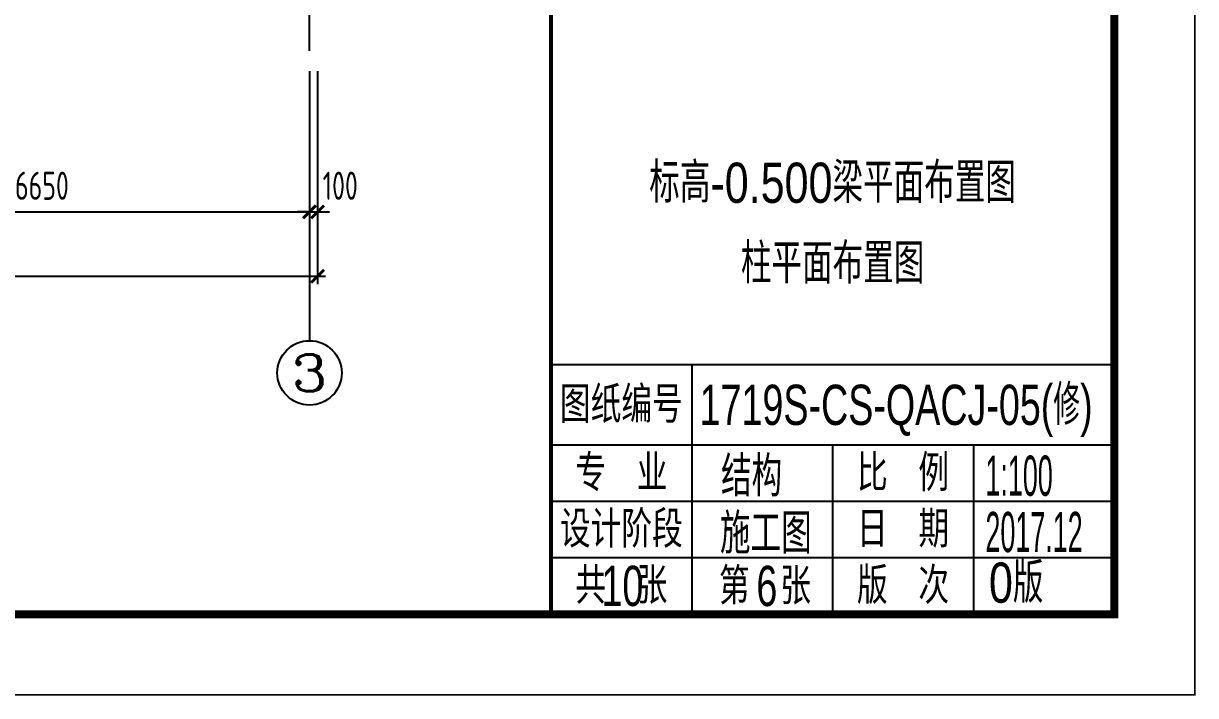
# Model space of a CAD drawing. Extents: x 297659 to 993057, y 192802 to 252212.
# Drawn here: x 705982 to 720547, y 192812 to 201164 of the extents above; entities that cross this region are included whole.
import ezdxf
from ezdxf.enums import TextEntityAlignment as Align

# ---------------------------------------------------------------- set-up
doc = ezdxf.new("R2010")
doc.units = 0
doc.header["$LTSCALE"] = 1000
doc.linetypes.add('DOTE', pattern=[2.42, 2, -0.2, 0.02, -0.2])
doc.layers.get('0').update_dxf_attribs({"linetype": 'CONTINUOUS'})
doc.layers.get('DEFPOINTS').update_dxf_attribs({"linetype": 'CONTINUOUS'})
for name, color, linetype in [('AXIS', 8, 'DOTE'), ('AXIS_DIM', 3, 'CONTINUOUS'), ('AXIS_TEXT', 3, 'CONTINUOUS'), ('FRAME', 3, 'CONTINUOUS'), ('PUB_TEXT', 7, 'CONTINUOUS'), ('TK', 211, 'CONTINUOUS')]:
    doc.layers.add(name, color=color, linetype=linetype)
doc.styles.add('_AXIS', font='complex.shx', dxfattribs={"bigfont": 'gbcbig.shx'})
doc.styles.add('_HZTXT', font='tq__rshz.shx', dxfattribs={"width": 0.8, "bigfont": 'tq__hzdc.shx'})
doc.styles.add('COMPLEX', font='COMPLEX')
doc.styles.add('FRAME', font='simhei.ttf', dxfattribs={"width": 0.7})
doc.styles.add('TSSD_Dimension', font='tssdeng.shx', dxfattribs={"width": 0.7, "bigfont": 'hztxt.shx'})
doc.styles.add('ZSM-FF', font='SJRF', dxfattribs={"width": 0.7, "bigfont": 'HZF'})
doc.dimstyles.new('TSSD_100_100', dxfattribs={"dimtxt": 350, "dimasz": 150, "dimexe": 100, "dimexo": 250, "dimgap": 150, "dimtad": 1, "dimdec": 0, "dimzin": 0, "dimdsep": 46, "dimtxsty": 'TSSD_Dimension', "dimblk": 'ARCHTICK', "dimcen": 0, "dimdle": 100, "dimclrd": 3, "dimclre": 3, "dimclrt": 7, "dimadec": 0, "dimazin": 0, "dimtfac": 1, "dimtdec": 0, "dimtix": 1, "dimtmove": 2, "dimatfit": 3, "dimfxl": 100, "dimtolj": 1, "dimtzin": 0, "dimarcsym": 0})

# ---------------------------------------------------------------- blocks, each defined once
blk = doc.blocks.new('_ARCHTICK')
at = {"color": 0}
blk.add_lwpolyline([(-0.53, -0.53, 0.25, 0.25, 0), (0.53, 0.53, 0.5, 0.5, 0)], format="xyseb", dxfattribs=at)
blk = doc.blocks.new('*D465')
at = {"layer": 'AXIS_DIM', "color": 3, "lineweight": -2}
for p, q in [((702887, 200572), (702887, 198722)), ((709537, 200572), (709537, 198722)), ((702787, 198822), (709637, 198822))]:
    blk.add_line(p, q, dxfattribs=at)
at = {"layer": 'DEFPOINTS', "color": 0}
for p in [(702887, 200822), (709537, 200822), (709537, 198822)]:
    blk.add_point(p, dxfattribs=at)
at = {"layer": 'AXIS_DIM', "color": 3, "lineweight": -2, "xscale": 150, "yscale": 150, "zscale": 150, "rotation": 180}
blk.add_blockref('_ARCHTICK', (702887, 198822), dxfattribs=at)
at = {"layer": 'AXIS_DIM', "color": 3, "lineweight": -2, "xscale": 150, "yscale": 150, "zscale": 150}
blk.add_blockref('_ARCHTICK', (709537, 198822), dxfattribs=at)
at = {"layer": 'AXIS_DIM', "color": 7, "insert": (706212, 199147), "char_height": 350, "attachment_point": 5, "style": 'TSSD_Dimension'}
blk.add_mtext('\\A1;6650', dxfattribs=at)
blk = doc.blocks.new('*D466')
at = {"layer": 'AXIS_DIM', "color": 3, "lineweight": -2}
for p, q in [((696137, 200572), (696137, 197922)), ((709637, 200572), (709637, 197922)), ((696037, 198022), (709737, 198022))]:
    blk.add_line(p, q, dxfattribs=at)
at = {"layer": 'DEFPOINTS', "color": 0}
for p in [(696137, 200822), (709637, 200822), (709637, 198022)]:
    blk.add_point(p, dxfattribs=at)
at = {"layer": 'AXIS_DIM', "color": 3, "lineweight": -2, "xscale": 150, "yscale": 150, "zscale": 150, "rotation": 180}
blk.add_blockref('_ARCHTICK', (696137, 198022), dxfattribs=at)
at = {"layer": 'AXIS_DIM', "color": 3, "lineweight": -2, "xscale": 150, "yscale": 150, "zscale": 150}
blk.add_blockref('_ARCHTICK', (709637, 198022), dxfattribs=at)
at = {"layer": 'AXIS_DIM', "color": 7, "insert": (702887, 198347), "char_height": 350, "attachment_point": 5, "style": 'TSSD_Dimension'}
blk.add_mtext('\\A1;13500', dxfattribs=at)
blk = doc.blocks.new('*D467')
at = {"layer": 'AXIS_DIM', "color": 3, "lineweight": -2}
for p, q in [((709537, 200572), (709537, 198722)), ((709637, 200572), (709637, 198722)), ((709537, 198822), (709387, 198822)), ((709537, 198822), (709637, 198822)), ((709637, 198822), (709787, 198822))]:
    blk.add_line(p, q, dxfattribs=at)
at = {"layer": 'DEFPOINTS', "color": 0}
for p in [(709537, 200822), (709637, 200822), (709637, 198822)]:
    blk.add_point(p, dxfattribs=at)
at = {"layer": 'AXIS_DIM', "color": 3, "lineweight": -2, "xscale": 150, "yscale": 150, "zscale": 150}
blk.add_blockref('_ARCHTICK', (709537, 198822), dxfattribs=at)
at = {"layer": 'AXIS_DIM', "color": 3, "lineweight": -2, "xscale": 150, "yscale": 150, "zscale": 150, "rotation": 180}
blk.add_blockref('_ARCHTICK', (709637, 198822), dxfattribs=at)
at = {"layer": 'AXIS_DIM', "color": 7, "insert": (709919, 199147), "char_height": 350, "attachment_point": 5, "style": 'TSSD_Dimension'}
blk.add_mtext('\\A1;100', dxfattribs=at)
blk = doc.blocks.new('_AXISO')
blk.add_circle((0, 0), 0.5)
at = {"layer": 'AXIS_TEXT', "style": 'COMPLEX', "width": 1.041667}
blk.add_attdef('A', text='', height=0.56, dxfattribs=at).set_placement((-0.25, -0.28), (0.25, -0.28), align=Align.FIT)
blk = doc.blocks.new('TK-A2+(743X420)')
at = {"layer": 'FRAME'}
for p, q in [((760483, 196912), (753483, 196912)), ((755233, 196912), (755233, 193812)), ((760483, 195912), (753483, 195912)), ((756983, 195912), (756983, 193812)), ((758733, 195912), (758733, 193812)), ((760483, 195212), (753483, 195212)), ((760483, 194512), (753483, 194512))]:
    blk.add_line(p, q, dxfattribs=at)
for points in [[(687193, 234812, 20, 20, 0), (687193, 192812, 20, 20, 0), (761483, 192812, 20, 20, 0), (761483, 234812, 20, 20, 0)], [(689693, 233812, 100, 100, 0), (689693, 193812, 100, 100, 0), (760483, 193812, 100, 100, 0), (760483, 233812, 100, 100, 0)]]:
    blk.add_lwpolyline(points, format="xyseb", close=True, dxfattribs=at)
blk.add_lwpolyline([(753483, 233812, 50, 50, 0), (753483, 193812, 50, 50, 0)], format="xyseb", dxfattribs=at)
at = {"layer": 'FRAME', "char_height": 400, "attachment_point": 5, "style": 'FRAME'}
for s, insert, width in [('图纸编号', (754358, 196412), 2325.42), ('专  业', (754358, 195562), 1753.56), ('比  例', (757858, 195562), 1677.63), ('设计阶段', (754358, 194862), 2361.02), ('日  期', (757858, 194862), 1618.31), ('版  次', (757858, 194162), 1753.56), ('共  张', (754358, 194162), 1741.69), ('第  张', (756142, 194155), 1746.44)]:
    blk.add_mtext(s, dxfattribs=dict(at, insert=insert, width=width))
at = {"layer": 'PUB_TEXT', "style": '_HZTXT'}
for s, width, p in [('结构', 0.8, (755596, 195276)), ('1:100', 0.5, (758882, 195284)), ('施工图', 0.8, (755583, 194565)), ('2017.12', 0.5, (758882, 194584))]:
    blk.add_text(s, height=500, dxfattribs=dict(at, width=width)).set_placement(p)

msp = doc.modelspace()

# ---------------------------------------------------------------- linework, layer by layer
at = {"layer": 'AXIS'}
msp.add_line((709536.971, 200821.708), (709536.971, 232621.708), dxfattribs=at)
at = {"layer": 'AXIS_TEXT'}
msp.add_line((709536.971, 200571.708), (709536.971, 197221.785), dxfattribs=at)

# ---------------------------------------------------------------- block references
ref = msp.add_blockref('_AXISO', (709536.971, 196821.785), dxfattribs=dict(at, xscale=800, yscale=800, zscale=800))
ref.add_attrib('A', '3', dxfattribs={"height": 452.548, "style": '_AXIS', "width": 1.5}).set_placement((709310.697, 196595.51), (709763.246, 196595.51), align=Align.FIT)
at = {"layer": 'TK'}
msp.add_blockref('TK-A2+(743X420)', (-40945.957, 10), dxfattribs=at)

# ---------------------------------------------------------------- texts
at = {"layer": 'PUB_TEXT', "style": '_HZTXT'}
for s, width, p in [('1719S-CS-QACJ-05(修)', 0.7, (714383.967, 196174.42)), ('0版', 0.8, (717979.514, 193964.703)), ('10', 0.7, (713164.382, 193924.447)), ('6', 0.7, (715089.392, 193924.447))]:
    msp.add_text(s, height=500, dxfattribs=dict(at, width=width)).set_placement(p)
at = {"layer": 'TK', "style": 'ZSM-FF', "width": 0.8}
for s, p in [('标高-0.500梁平面布置图', (716036.971, 199207.708)), ('柱平面布置图', (716036.971, 198207.708))]:
    msp.add_text(s, height=500, dxfattribs=at).set_placement(p, align=Align.MIDDLE)

# ---------------------------------------------------------------- dimensions: what is measured, and where the dimension line sits
at = {"layer": 'AXIS_DIM'}
for p1, p2, distance, picture, middle in [((696136.971, 200821.708), (709636.971, 200821.708), -2799.923, '*D466', (702886.971, 198346.785)), ((702886.971, 200821.708), (709536.971, 200821.708), -1999.923, '*D465', (706211.971, 199146.785))]:
    dim = msp.add_aligned_dim(p1=p1, p2=p2, distance=distance, dimstyle='TSSD_100_100', dxfattribs=at)
    dim.commit()
    dim.dimension.update_dxf_attribs({"geometry": picture, "text_midpoint": middle})
dim = msp.add_linear_dim(base=(709636.971, 198821.785), p1=(709536.971, 200821.708), p2=(709636.971, 200821.708), dimstyle='TSSD_100_100', dxfattribs=at)
dim.commit()
dim.dimension.update_dxf_attribs({"geometry": '*D467', "text_midpoint": (709919.215, 199146.785), "dimtype": 160})

doc.saveas('drawing.dxf')
